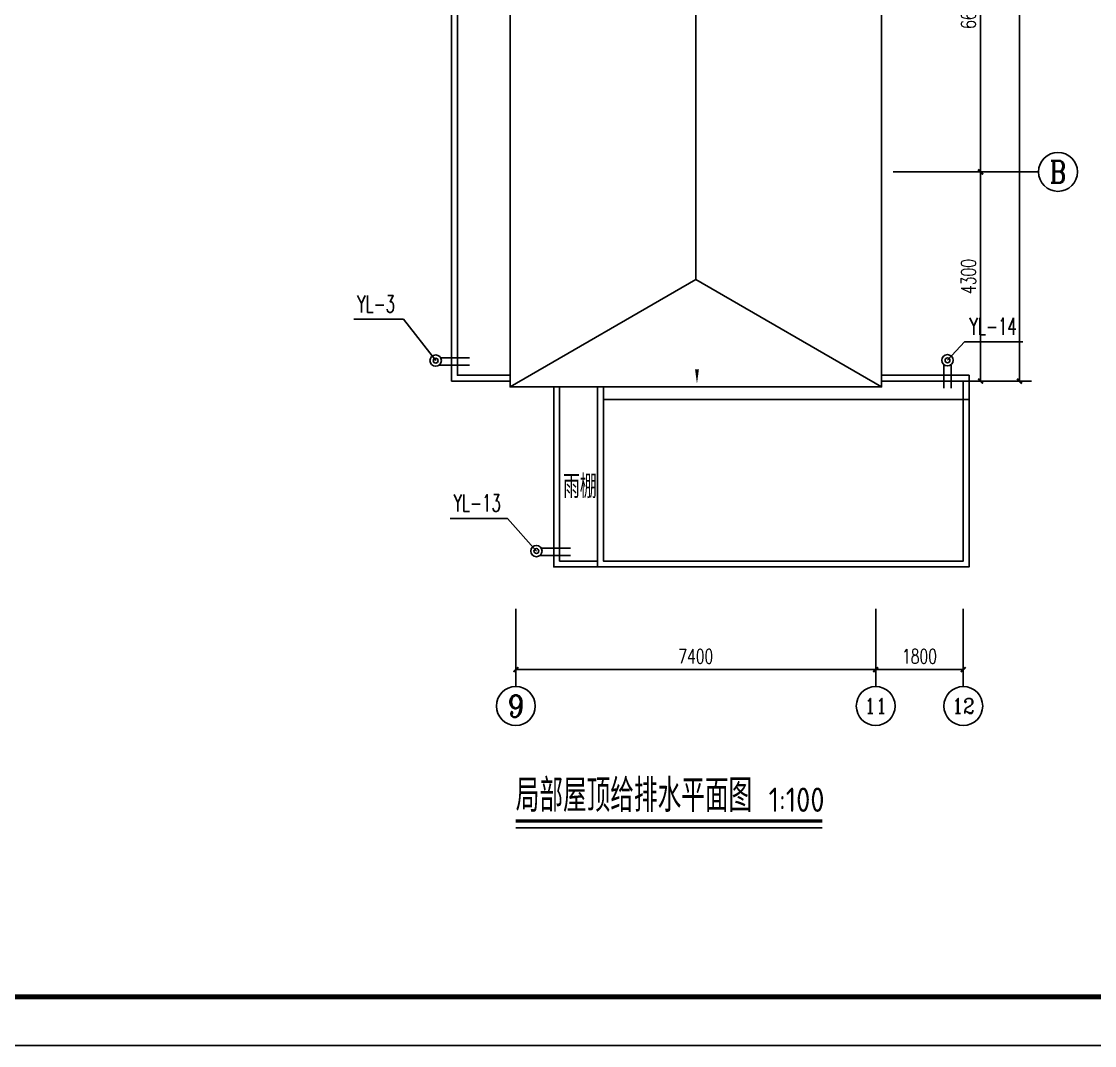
# Model space of a CAD drawing. Extents: x 343352 to 417652, y 770641 to 1036530.
# Drawn here: x 382485 to 404550, y 814287 to 835337 of the extents above; entities that cross this region are included whole.
import ezdxf
from ezdxf.enums import TextEntityAlignment as Align

# ---------------------------------------------------------------- set-up
doc = ezdxf.new("R2010")
doc.units = 0
doc.header["$LTSCALE"] = 1000
doc.header["$MEASUREMENT"] = 0
for name, color, linetype in [('AXIS', 3, 'Continuous'), ('DIM_SYMB', 3, 'Continuous'), ('DIM_雨水', 3, 'Continuous'), ('PUB_DIM', 3, 'Continuous'), ('PUB_TEXT', 7, 'Continuous'), ('TWT_DIM', 3, 'Continuous'), ('TWT_TITLE', 7, 'Continuous'), ('VPIPE-雨水', 4, 'Continuous')]:
    doc.layers.add(name, color=color, linetype=linetype)
doc.styles.add('_TCH_AXIS', font='COMPLEX', dxfattribs={"bigfont": 'GBCBIG'})
doc.styles.add('_TCH_DIM_T3', font='SIMPLEX', dxfattribs={"width": 0.705882, "bigfont": 'GBCBIG'})
doc.styles.add('_TWT_SERIAL', font='COMPLEX', dxfattribs={"width": 0.8, "height": 3.5, "bigfont": 'HZTXT'})
doc.styles.get("Standard").update_dxf_attribs({"font": 'gbenor.shx', "bigfont": 'gbcbig.shx'})
doc.dimstyles.new('_TCH_ARCH&&100', dxfattribs={"dimtxt": 297.5, "dimasz": 100, "dimexe": 250, "dimexo": 300, "dimgap": 100, "dimtad": 1, "dimdec": 0, "dimzin": 0, "dimdsep": 46, "dimtxsty": '_TCH_DIM_T3', "dimblk": 'ARCHTICK', "dimcen": 0.09, "dimclrt": 7, "dimazin": 2, "dimtfac": 1, "dimtdec": 0, "dimtix": 1, "dimtmove": 2, "dimatfit": 3, "dimfxl": 0, "dimtolj": 1, "dimtzin": 0, "dimarcsym": 0})
doc.dimstyles.new('_TWT_ARCH&&100', dxfattribs={"dimtxt": 297.5, "dimasz": 100, "dimexe": 250, "dimexo": 300, "dimgap": 126.25, "dimtad": 1, "dimdec": 0, "dimzin": 0, "dimdsep": 46, "dimtxsty": '_TCH_DIM_T3', "dimblk": 'ARCHTICK', "dimcen": 0.09, "dimclrt": 7, "dimazin": 2, "dimtfac": 1, "dimtdec": 0, "dimtix": 1, "dimtmove": 2, "dimatfit": 3, "dimfxl": 0, "dimtolj": 1, "dimtzin": 0, "dimarcsym": 0})

# ---------------------------------------------------------------- blocks, each defined once
blk = doc.blocks.new('_ArchTick')
at = {"color": 0, "linetype": 'ByBlock', "const_width": 0.4}
blk.add_lwpolyline([(-0.5, -0.5), (0.5, 0.5)], dxfattribs=at)
blk = doc.blocks.new('*D32')
at = {"layer": 'Defpoints', "color": 0}
for p in [(392650, 822602), (400050, 822602), (400050, 822014)]:
    blk.add_point(p, dxfattribs=at)
at = {"layer": 'TWT_DIM', "color": 0, "lineweight": -2}
for p, q in [((392650, 822302), (392650, 821764)), ((400050, 822302), (400050, 821764)), ((392650, 822014), (400050, 822014))]:
    blk.add_line(p, q, dxfattribs=at)
at = {"layer": 'TWT_DIM', "color": 0, "lineweight": -2, "xscale": 100, "yscale": 100, "zscale": 100, "rotation": 180}
blk.add_blockref('_ArchTick', (392650, 822014), dxfattribs=at)
at = {"layer": 'TWT_DIM', "color": 0, "lineweight": -2, "xscale": 100, "yscale": 100, "zscale": 100}
blk.add_blockref('_ArchTick', (400050, 822014), dxfattribs=at)
at = {"layer": 'TWT_DIM', "color": 7, "insert": (396350, 822289), "char_height": 297.5, "attachment_point": 5, "style": '_TCH_DIM_T3'}
blk.add_mtext('\\A1;7400', dxfattribs=at)
blk = doc.blocks.new('*D33')
at = {"layer": 'Defpoints', "color": 0}
for p in [(400050, 822602), (401850, 822602), (401850, 822014)]:
    blk.add_point(p, dxfattribs=at)
at = {"layer": 'TWT_DIM', "color": 0, "lineweight": -2}
for p, q in [((400050, 822302), (400050, 821764)), ((401850, 822302), (401850, 821764)), ((400050, 822014), (401850, 822014))]:
    blk.add_line(p, q, dxfattribs=at)
at = {"layer": 'TWT_DIM', "color": 0, "lineweight": -2, "xscale": 100, "yscale": 100, "zscale": 100, "rotation": 180}
blk.add_blockref('_ArchTick', (400050, 822014), dxfattribs=at)
at = {"layer": 'TWT_DIM', "color": 0, "lineweight": -2, "xscale": 100, "yscale": 100, "zscale": 100}
blk.add_blockref('_ArchTick', (401850, 822014), dxfattribs=at)
at = {"layer": 'TWT_DIM', "color": 7, "insert": (400950, 822289), "char_height": 297.5, "attachment_point": 5, "style": '_TCH_DIM_T3'}
blk.add_mtext('\\A1;1800', dxfattribs=at)
blk = doc.blocks.new('*D160')
at = {"layer": 'Defpoints', "color": 0}
for p in [(400107, 832245), (402206, 832245), (400107, 827945)]:
    blk.add_point(p, dxfattribs=at)
at = {"layer": 'PUB_DIM', "color": 0, "lineweight": -2}
for p, q in [((400407, 832245), (402456, 832245)), ((402206, 827945), (402206, 832245)), ((400407, 827945), (402456, 827945))]:
    blk.add_line(p, q, dxfattribs=at)
at = {"layer": 'PUB_DIM', "color": 0, "lineweight": -2, "xscale": 100, "yscale": 100, "zscale": 100}
for p, rotation in [((402206, 832245), 90), ((402206, 827945), 270)]:
    blk.add_blockref('_ArchTick', p, dxfattribs=dict(at, rotation=rotation))
at = {"layer": 'PUB_DIM', "color": 7, "insert": (401957, 830095), "char_height": 297.5, "attachment_point": 5, "rotation": 90, "style": '_TCH_DIM_T3'}
blk.add_mtext('\\A1;4300', dxfattribs=at)
blk = doc.blocks.new('*D161')
at = {"layer": 'Defpoints', "color": 0}
for p in [(400107, 838845), (402206, 838845), (400107, 832245)]:
    blk.add_point(p, dxfattribs=at)
at = {"layer": 'PUB_DIM', "color": 0, "lineweight": -2}
for p, q in [((400407, 838845), (402456, 838845)), ((402206, 832245), (402206, 838845)), ((400407, 832245), (402456, 832245))]:
    blk.add_line(p, q, dxfattribs=at)
at = {"layer": 'PUB_DIM', "color": 0, "lineweight": -2, "xscale": 100, "yscale": 100, "zscale": 100}
for p, rotation in [((402206, 838845), 90), ((402206, 832245), 270)]:
    blk.add_blockref('_ArchTick', p, dxfattribs=dict(at, rotation=rotation))
at = {"layer": 'PUB_DIM', "color": 7, "insert": (401957, 835545), "char_height": 297.5, "attachment_point": 5, "rotation": 90, "style": '_TCH_DIM_T3'}
blk.add_mtext('\\A1;6600', dxfattribs=at)
blk = doc.blocks.new('*D164')
at = {"layer": 'Defpoints', "color": 0}
for p in [(400907, 848745), (403006, 848745), (400907, 827945)]:
    blk.add_point(p, dxfattribs=at)
at = {"layer": 'PUB_DIM', "color": 0, "lineweight": -2}
for p, q in [((401207, 848745), (403256, 848745)), ((403006, 827945), (403006, 848745)), ((401207, 827945), (403256, 827945))]:
    blk.add_line(p, q, dxfattribs=at)
at = {"layer": 'PUB_DIM', "color": 0, "lineweight": -2, "xscale": 100, "yscale": 100, "zscale": 100}
for p, rotation in [((403006, 848745), 90), ((403006, 827945), 270)]:
    blk.add_blockref('_ArchTick', p, dxfattribs=dict(at, rotation=rotation))
at = {"layer": 'PUB_DIM', "color": 7, "insert": (402757, 838345), "char_height": 297.5, "attachment_point": 5, "rotation": 90, "style": '_TCH_DIM_T3'}
blk.add_mtext('\\A1;20800', dxfattribs=at)

msp = doc.modelspace()

# ---------------------------------------------------------------- linework, layer by layer
for p, q in [((396350.3, 846655.5), (396350.3, 830035.5)), ((391700.7, 828425), (391102.7, 828425)), ((391700.7, 828275), (391078.3, 828275)), ((401449.9, 827798.4), (401449.9, 828282.5)), ((401599.9, 827798.4), (401599.9, 828282.5)), ((401970.3, 828065.5), (400170.3, 828065.5)), ((394450.3, 824245.5), (394450.3, 827825.5)), ((401970.3, 827565.5), (394450.3, 827565.5)), ((393772, 824360.3), (393149.6, 824360.3)), ((393772, 824510.3), (393174, 824510.3))]:
    msp.add_line(p, q)
msp.add_lwpolyline([(392530.3, 848865.5), (400170.3, 848865.5), (400170.3, 827825.5), (392530.3, 827825.5)], close=True)
for points in [[(392530.3, 827945.5), (391330.3, 827945.5), (391330.3, 848745.5), (392530.3, 848745.5)], [(392530.3, 828065.5), (391450.3, 828065.5), (391450.3, 848625.5), (392530.3, 848625.5)], [(392530.3, 827825.5), (396350.3, 830035.5), (400170.3, 827825.5)], [(394330.3, 827825.5), (394330.3, 824125.5), (401970.3, 824125.5), (401970.3, 828065.5), (400170.3, 828065.5)], [(394450.3, 827825.5), (394450.3, 824245.5), (401850.3, 824245.5), (401850.3, 827945.5), (400170.3, 827945.5)], [(394330.3, 824125.5), (393430.3, 824125.5), (393430.3, 827825.5)], [(394330.3, 824245.5), (393550.3, 824245.5), (393550.3, 827825.5)]]:
    msp.add_lwpolyline(points)
for centre in [(391001.7, 828366), (401524.9, 828372.5), (393072.9, 824451.3)]:
    msp.add_circle(centre, 117)
at = {"layer": 'AXIS'}
for p, q in [((401803.1, 832245.5), (403397.9, 832245.5)), ((392650.3, 823260.6), (392650.3, 821665.8)), ((400050.3, 823260.6), (400050.3, 821665.8)), ((401850.3, 823260.6), (401850.3, 821665.8))]:
    msp.add_line(p, q, dxfattribs=at)
for centre in [(403797.9, 832245.5), (392650.3, 821265.8), (400050.3, 821265.8), (401850.3, 821265.8)]:
    msp.add_circle(centre, 400, dxfattribs=at)
at = {"layer": 'DIM_SYMB'}
msp.add_lwpolyline([(396374.7, 829623.4, 0, 0, 0), (396374.7, 827889.5, 0, 80, 0), (396374.7, 828189.5, 0, 0, 0)], format="xyseb", dxfattribs=at)
at = {"layer": 'DIM_SYMB', "const_width": 70}
msp.add_lwpolyline([(392647.8, 818905), (398949, 818905)], dxfattribs=at)
at = {"layer": 'DIM_SYMB'}
msp.add_lwpolyline([(392647.8, 818765), (398949, 818765)], dxfattribs=at)
at = {"layer": 'DIM_雨水'}
for p, q in [((390343.4, 829215.8), (389317.2, 829215.8)), ((391001.7, 828366), (390343.4, 829215.8)), ((401524.9, 828372.5), (401878.6, 828753.4)), ((401878.6, 828753.4), (403072.8, 828753.4)), ((392475.6, 825123.7), (391301.5, 825123.7)), ((393072.9, 824451.3), (392475.6, 825123.7))]:
    msp.add_line(p, q, dxfattribs=at)
at = {"layer": 'TWT_TITLE'}
msp.add_lwpolyline([(343352.5, 814287.1), (417652.5, 814287.1), (417652.5, 856287.1), (343352.5, 856287.1)], close=True, dxfattribs=at)
at = {"layer": 'TWT_TITLE', "const_width": 100}
msp.add_lwpolyline([(345852.5, 815287.1), (416652.5, 815287.1), (416652.5, 855287.1), (345852.5, 855287.1)], close=True, dxfattribs=at)
at = {"layer": 'VPIPE-雨水'}
for centre in [(391001.7, 828366), (401524.9, 828372.5), (393072.9, 824451.3)]:
    msp.add_circle(centre, 50, dxfattribs=at)

# ---------------------------------------------------------------- texts
at = {"layer": 'AXIS', "color": 7, "style": '_TCH_AXIS'}
for s, height, width, p, p2 in [('B', 448.3, 1.171625, (403630.1, 832021.3), (403965.7, 832021.3)), ('9', 452, 1.278225, (392485, 821039.8), (392815.6, 821039.8)), ('11', 313.55, 1.325166, (399818.4, 821109), (400282.3, 821109)), ('12', 313.55, 1.262362, (401618.4, 821109), (402082.3, 821109))]:
    msp.add_text(s, height=height, dxfattribs=dict(at, width=width)).set_placement(p, p2, align=Align.FIT)
at = {"layer": 'DIM_SYMB', "color": 7}
for s, height, p in [('局部屋顶给排水平面图', 675.18, (392647.8, 819089.7)), ('1:100', 500, (397848.7, 819089.7))]:
    msp.add_text(s, height=height, dxfattribs=at).set_placement(p)
at = {"layer": 'DIM_雨水', "color": 7, "style": '_TWT_SERIAL', "width": 0.64}
for s, p in [('YL-3', (389387.2, 829355.8)), ('YL-14', (401978.8, 828893.4)), ('YL-13', (391371.5, 825263.7))]:
    msp.add_text(s, height=350, dxfattribs=at).set_placement(p)
at = {"layer": 'PUB_TEXT'}
msp.add_text('雨棚', height=482.27, dxfattribs=at).set_placement((393619.2, 825538.2))

# ---------------------------------------------------------------- dimensions: what is measured, and where the dimension line sits
at = {"layer": 'PUB_DIM'}
for p1, p2, picture, middle in [((400907.5, 827945.5), (400907.5, 848745.5), '*D164', (402756.9, 838345.5)), ((400107.5, 832245.5), (400107.5, 838845.5), '*D161', (401956.9, 835545.5)), ((400107.5, 827945.5), (400107.5, 832245.5), '*D160', (401956.9, 830095.5))]:
    dim = msp.add_aligned_dim(p1=p1, p2=p2, distance=-2098.2, dimstyle='_TCH_ARCH&&100', dxfattribs=at)
    dim.commit()
    dim.dimension.update_dxf_attribs({"geometry": picture, "text_midpoint": middle})
at = {"layer": 'TWT_DIM'}
for p1, p2, picture, middle in [((392650.3, 822602.3), (400050.3, 822602.3), '*D32', (396350.3, 822288.6)), ((400050.3, 822602.3), (401850.3, 822602.3), '*D33', (400950.3, 822288.6))]:
    dim = msp.add_aligned_dim(p1=p1, p2=p2, distance=-588.7, dimstyle='_TWT_ARCH&&100', dxfattribs=at)
    dim.commit()
    dim.dimension.update_dxf_attribs({"geometry": picture, "text_midpoint": middle})

doc.saveas('drawing.dxf')
